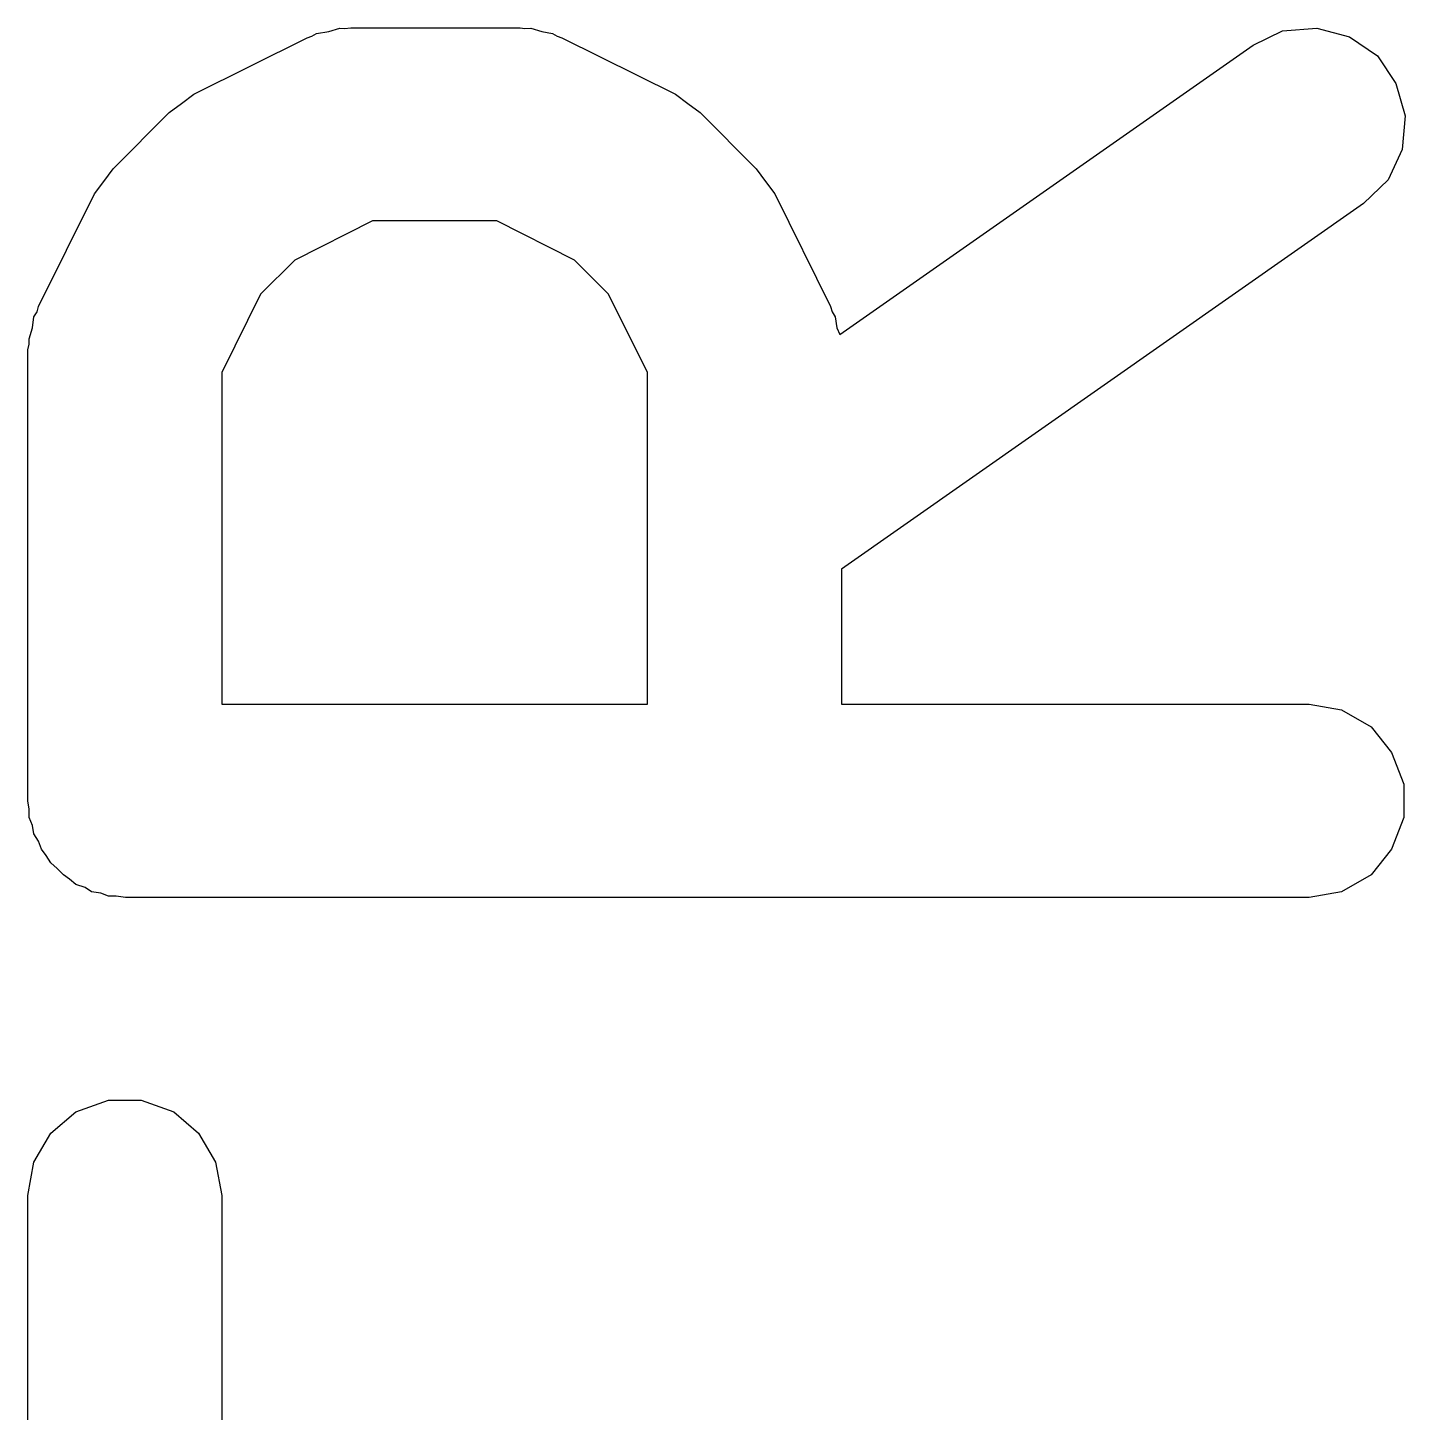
# Model space of a CAD drawing. Extents: x 10 to 287, y -200 to -10.
# Drawn here: x 139.304 to 140.191, y -76.858 to -75.967 of the extents above; entities that cross this region are included whole.
import ezdxf

# ---------------------------------------------------------------- set-up
doc = ezdxf.new("R2010")
doc.units = 0
doc.header["$MEASUREMENT"] = 0
doc.layers.add('BLACK', color=7, linetype='CONTINUOUS')

msp = doc.modelspace()

# ---------------------------------------------------------------- linework, layer by layer
at = {"layer": 'Black'}
for p, q in [((139.411, -76.0097), (139.484, -75.9734)), ((139.484, -75.9734), (139.487, -75.9724)), ((139.487, -75.9724), (139.49, -75.9706)), ((139.49, -75.9706), (139.498, -75.9694)), ((139.498, -75.9694), (139.505, -75.9673)), ((139.505, -75.9673), (139.508, -75.9675)), ((139.508, -75.9675), (139.512, -75.9669)), ((139.512, -75.9669), (139.621, -75.9669)), ((139.621, -75.9669), (139.624, -75.9675)), ((139.624, -75.9675), (139.628, -75.9673)), ((139.628, -75.9673), (139.635, -75.9694)), ((139.635, -75.9694), (139.642, -75.9706)), ((139.642, -75.9706), (139.645, -75.9724)), ((139.645, -75.9724), (139.648, -75.9734)), ((139.648, -75.9734), (139.721, -76.0097)), ((140.093, -75.9781), (140.112, -75.969)), ((140.112, -75.969), (140.134, -75.9671)), ((140.134, -75.9671), (140.155, -75.9727)), ((140.155, -75.9727), (140.173, -75.9851)), ((139.827, -76.1644), (140.093, -75.9781)), ((140.173, -75.9851), (140.185, -76.0028)), ((139.403, -76.0157), (139.411, -76.0097)), ((139.721, -76.0097), (139.729, -76.0157)), ((140.185, -76.0028), (140.191, -76.0237)), ((139.395, -76.0214), (139.403, -76.0157)), ((139.729, -76.0157), (139.737, -76.0214)), ((139.359, -76.0577), (139.395, -76.0214)), ((139.737, -76.0214), (139.773, -76.0577)), ((140.191, -76.0237), (140.189, -76.0452)), ((140.189, -76.0452), (140.18, -76.0648)), ((139.353, -76.0658), (139.359, -76.0577)), ((139.773, -76.0577), (139.779, -76.0658)), ((139.347, -76.0738), (139.353, -76.0658)), ((139.779, -76.0658), (139.785, -76.0738)), ((140.18, -76.0648), (140.164, -76.0801)), ((139.311, -76.1464), (139.347, -76.0738)), ((139.785, -76.0738), (139.821, -76.1464)), ((140.164, -76.0801), (139.828, -76.3155)), ((139.526, -76.0913), (139.476, -76.1165)), ((139.606, -76.0913), (139.526, -76.0913)), ((139.656, -76.1165), (139.606, -76.0913)), ((139.476, -76.1165), (139.454, -76.1385)), ((139.678, -76.1385), (139.656, -76.1165)), ((139.454, -76.1385), (139.429, -76.1889)), ((139.703, -76.1889), (139.678, -76.1385)), ((139.307, -76.1601), (139.308, -76.153)), ((139.308, -76.153), (139.31, -76.1498)), ((139.31, -76.1498), (139.311, -76.1464)), ((139.821, -76.1464), (139.822, -76.1498)), ((139.822, -76.1498), (139.824, -76.153)), ((139.824, -76.153), (139.825, -76.1601)), ((139.305, -76.1671), (139.307, -76.1601)), ((139.825, -76.1601), (139.827, -76.1644)), ((139.304, -76.1742), (139.305, -76.1707)), ((139.305, -76.1707), (139.305, -76.1671)), ((139.304, -76.4645), (139.304, -76.1742)), ((139.429, -76.1889), (139.429, -76.4023)), ((139.703, -76.4023), (139.703, -76.1889)), ((139.828, -76.3155), (139.828, -76.4023)), ((139.429, -76.4023), (139.703, -76.4023)), ((139.828, -76.4023), (140.129, -76.4023)), ((140.129, -76.4023), (140.15, -76.406)), ((140.15, -76.406), (140.169, -76.4169)), ((140.169, -76.4169), (140.182, -76.4334)), ((140.182, -76.4334), (140.19, -76.4537)), ((140.19, -76.4537), (140.19, -76.4753)), ((139.305, -76.4699), (139.304, -76.4645)), ((139.305, -76.4753), (139.305, -76.4699)), ((139.307, -76.4804), (139.305, -76.4753)), ((139.308, -76.4858), (139.307, -76.4804)), ((140.19, -76.4753), (140.182, -76.4956)), ((139.311, -76.4905), (139.308, -76.4858)), ((139.313, -76.4956), (139.311, -76.4905)), ((139.316, -76.4998), (139.313, -76.4956)), ((139.319, -76.5045), (139.316, -76.4998)), ((140.182, -76.4956), (140.169, -76.5122)), ((139.323, -76.508), (139.319, -76.5045)), ((139.327, -76.5122), (139.323, -76.508)), ((139.331, -76.5149), (139.327, -76.5122)), ((139.335, -76.5184), (139.331, -76.5149)), ((139.341, -76.5203), (139.335, -76.5184)), ((140.169, -76.5122), (140.15, -76.523)), ((139.345, -76.523), (139.341, -76.5203)), ((139.351, -76.5239), (139.345, -76.523)), ((139.356, -76.5258), (139.351, -76.5239)), ((139.361, -76.5258), (139.356, -76.5258)), ((139.367, -76.5268), (139.361, -76.5258)), ((140.129, -76.5268), (139.367, -76.5268)), ((140.15, -76.523), (140.129, -76.5268)), ((139.335, -76.6646), (139.356, -76.6572)), ((139.356, -76.6572), (139.377, -76.6572)), ((139.377, -76.6572), (139.398, -76.6646)), ((139.319, -76.6785), (139.335, -76.6646)), ((139.398, -76.6646), (139.414, -76.6785)), ((139.308, -76.6972), (139.319, -76.6785)), ((139.414, -76.6785), (139.425, -76.6972)), ((139.304, -76.7185), (139.308, -76.6972)), ((139.425, -76.6972), (139.429, -76.7185)), ((139.304, -77.154), (139.304, -76.7185)), ((139.429, -76.7185), (139.429, -76.874))]:
    msp.add_line(p, q, dxfattribs=at)

doc.saveas('drawing.dxf')
